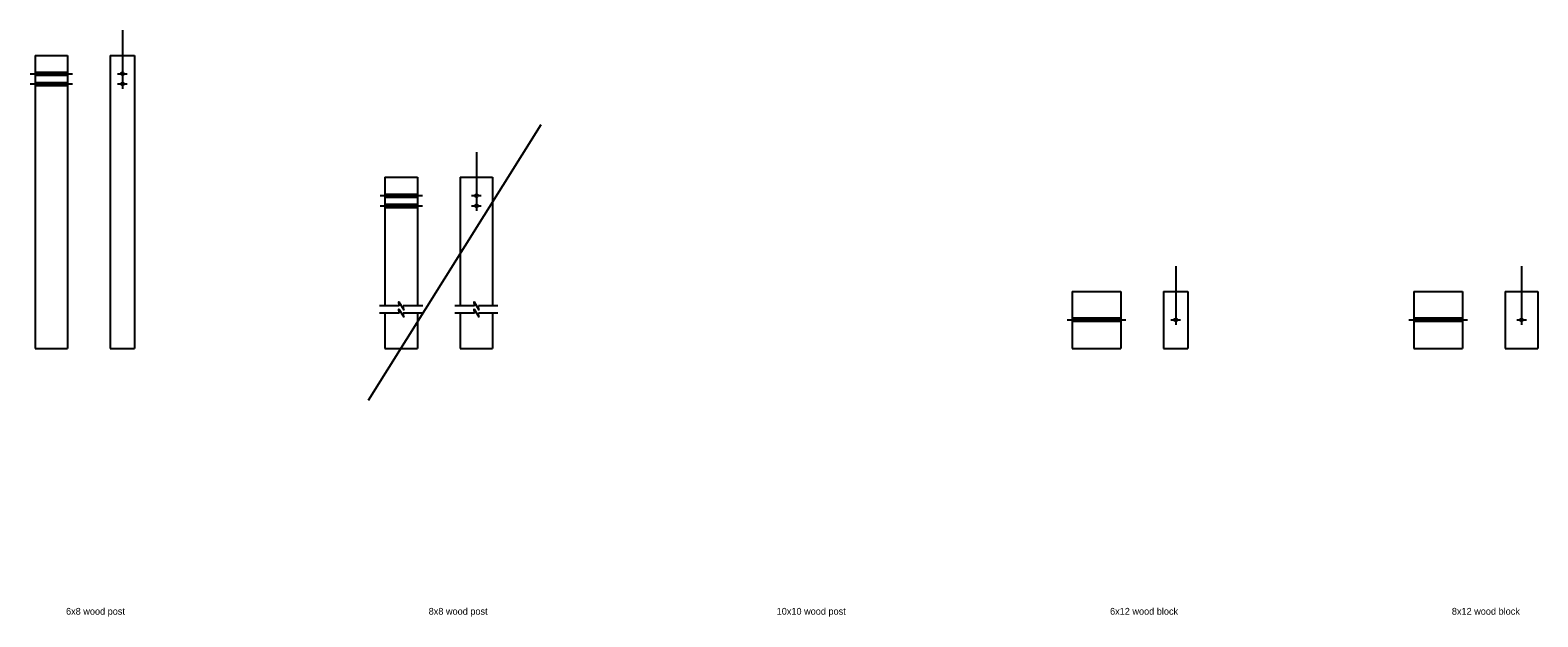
# Model space of a CAD drawing. Extents: x -797.4 to -733.4, y 489.3 to 501.4.
# Drawn here: x -797.42 to -766.52, y 489.34 to 501.35 of the extents above; entities that cross this region are included whole.
import ezdxf

# ---------------------------------------------------------------- set-up
doc = ezdxf.new("R2010")
doc.units = 0
for name, color, linetype in [('60 Nongeo Data', 7, 'Continuous'), ('pp_NO-PLOT', 7, 'Continuous'), ('tcd_RAILING-MGS', 7, 'Continuous')]:
    doc.layers.add(name, color=color, linetype=linetype)

msp = doc.modelspace()

# ---------------------------------------------------------------- linework, layer by layer
at = {"layer": '60 Nongeo Data'}
msp.add_line((-786.948, 499.415), (-790.487, 493.769), dxfattribs=at)
at = {"layer": 'tcd_RAILING-MGS'}
for p, q in [((-795.525, 501.351), (-795.525, 501.108)), ((-795.525, 501.108), (-795.525, 500.151)), ((-797.316, 500.834), (-796.65, 500.834)), ((-797.316, 500.834), (-797.316, 494.834)), ((-797.316, 500.834), (-796.65, 500.834)), ((-796.65, 500.834), (-796.65, 494.834)), ((-795.775, 500.834), (-795.275, 500.834)), ((-795.775, 500.834), (-795.775, 494.834)), ((-795.275, 500.834), (-795.275, 494.834)), ((-797.416, 500.459), (-796.55, 500.459)), ((-797.316, 500.49), (-796.65, 500.49)), ((-797.316, 500.428), (-796.65, 500.428)), ((-795.625, 500.459), (-795.425, 500.459)), ((-797.416, 500.251), (-796.55, 500.251)), ((-797.316, 500.282), (-796.65, 500.282)), ((-797.316, 500.219), (-796.65, 500.219)), ((-795.625, 500.251), (-795.425, 500.251)), ((-788.27, 498.853), (-788.27, 498.611)), ((-788.27, 498.611), (-788.27, 497.653)), ((-790.145, 498.337), (-789.478, 498.337)), ((-790.145, 498.337), (-790.145, 495.705)), ((-789.478, 498.337), (-789.478, 495.705)), ((-788.603, 498.337), (-787.937, 498.337)), ((-788.603, 498.337), (-788.603, 495.705)), ((-787.937, 498.337), (-787.937, 495.705)), ((-790.245, 497.962), (-789.378, 497.962)), ((-790.145, 497.993), (-789.478, 497.993)), ((-790.145, 497.93), (-789.478, 497.93)), ((-788.37, 497.962), (-788.17, 497.962)), ((-790.245, 497.753), (-789.378, 497.753)), ((-790.145, 497.784), (-789.478, 497.784)), ((-790.145, 497.722), (-789.478, 497.722)), ((-788.37, 497.753), (-788.17, 497.753)), ((-773.937, 496.517), (-773.937, 496.275)), ((-773.937, 496.275), (-773.937, 495.317)), ((-766.849, 496.517), (-766.849, 496.275)), ((-766.849, 496.275), (-766.849, 495.317)), ((-776.062, 496.001), (-776.062, 494.834)), ((-776.062, 496.001), (-775.062, 496.001)), ((-775.062, 496.001), (-775.062, 494.834)), ((-774.187, 496.001), (-774.187, 494.834)), ((-774.187, 496.001), (-773.687, 496.001)), ((-773.687, 496.001), (-773.687, 494.834)), ((-769.057, 496.001), (-769.057, 494.834)), ((-769.057, 496.001), (-768.057, 496.001)), ((-768.057, 496.001), (-768.057, 494.834)), ((-767.182, 496.001), (-767.182, 494.834)), ((-767.182, 496.001), (-766.515, 496.001)), ((-766.515, 496.001), (-766.515, 494.834)), ((-789.85, 495.705), (-790.257, 495.705)), ((-789.37, 495.705), (-789.77, 495.705)), ((-788.308, 495.705), (-788.715, 495.705)), ((-787.828, 495.705), (-788.228, 495.705)), ((-789.85, 495.557), (-790.257, 495.557)), ((-790.145, 495.557), (-790.145, 494.834)), ((-789.37, 495.557), (-789.77, 495.557)), ((-789.478, 495.557), (-789.478, 494.834)), ((-788.308, 495.557), (-788.715, 495.557)), ((-788.603, 495.557), (-788.603, 494.834)), ((-787.828, 495.557), (-788.228, 495.557)), ((-787.937, 495.557), (-787.937, 494.834)), ((-776.162, 495.417), (-774.962, 495.417)), ((-775.062, 495.451), (-776.062, 495.451)), ((-775.062, 495.386), (-776.062, 495.386)), ((-774.037, 495.417), (-773.837, 495.417)), ((-769.157, 495.417), (-767.957, 495.417)), ((-768.057, 495.451), (-769.057, 495.451)), ((-768.057, 495.386), (-769.057, 495.386)), ((-766.949, 495.417), (-766.749, 495.417)), ((-797.316, 494.834), (-796.65, 494.834)), ((-795.775, 494.834), (-795.275, 494.834)), ((-790.145, 494.834), (-789.478, 494.834)), ((-788.603, 494.834), (-787.937, 494.834)), ((-776.062, 494.834), (-775.062, 494.834)), ((-774.187, 494.834), (-773.687, 494.834)), ((-769.057, 494.834), (-768.057, 494.834)), ((-767.182, 494.834), (-766.515, 494.834))]:
    msp.add_line(p, q, dxfattribs=at)
for points in [[(-789.85, 495.705), (-789.86, 495.785), (-789.76, 495.625), (-789.77, 495.705)], [(-788.308, 495.705), (-788.318, 495.785), (-788.218, 495.625), (-788.228, 495.705)], [(-789.85, 495.557), (-789.86, 495.637), (-789.76, 495.477), (-789.77, 495.557)], [(-788.308, 495.557), (-788.318, 495.637), (-788.218, 495.477), (-788.228, 495.557)]]:
    msp.add_lwpolyline(points, dxfattribs=at)
for centre in [(-795.525, 500.459), (-795.525, 500.251), (-788.27, 497.962), (-788.27, 497.753), (-773.937, 495.417), (-766.849, 495.417)]:
    msp.add_circle(centre, 0.0312, dxfattribs=at)

# ---------------------------------------------------------------- texts
at = {"layer": 'pp_NO-PLOT'}
for s, p in [('6x8 wood post', (-796.681, 489.379)), ('8x8 wood post', (-789.248, 489.379)), ('10x10 wood post', (-782.116, 489.379)), ('6x12 wood block', (-775.283, 489.379)), ('8x12 wood block', (-768.278, 489.379))]:
    msp.add_text(s, height=0.14, dxfattribs=at).set_placement(p)

doc.saveas('drawing.dxf')
